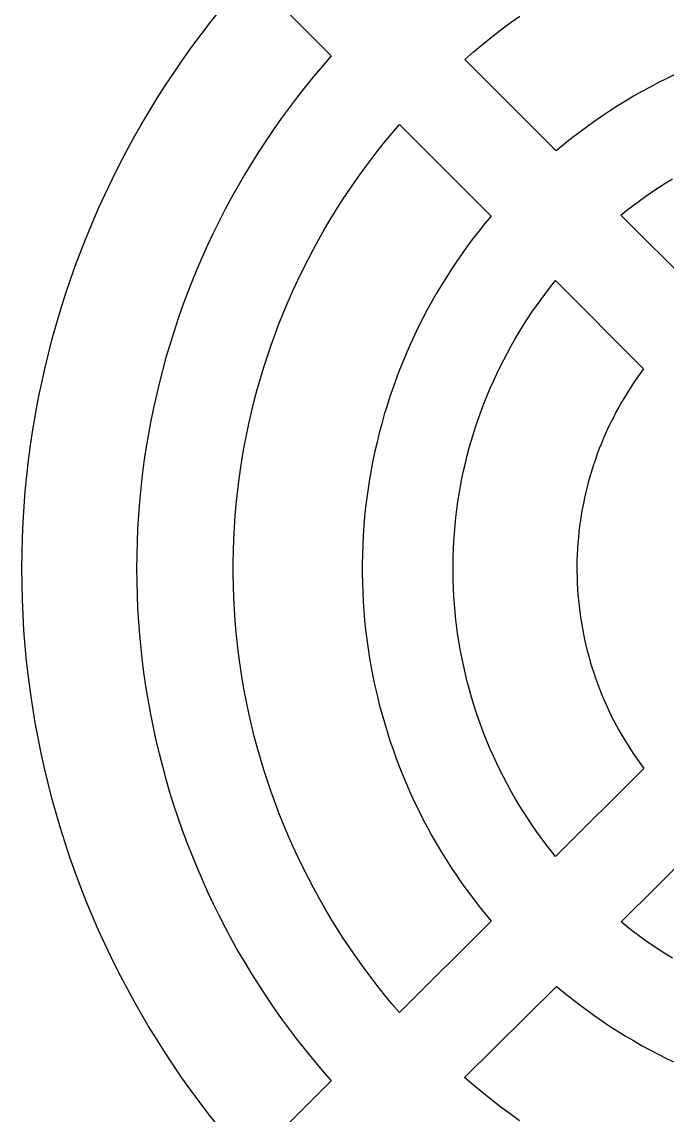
# Model space of a CAD drawing. Header units: metres. Extents: x -3 to 104, y -10 to 53.
# Drawn here: x 31.13 to 45.22, y 14.31 to 38.19 of the extents above; entities that cross this region are included whole.
import ezdxf

# ---------------------------------------------------------------- set-up
doc = ezdxf.new("R2010")
doc.units = ezdxf.units.M

msp = doc.modelspace()

# ---------------------------------------------------------------- linework, layer by layer
for p, q in [((36.1172, 39.2188), (37.8848, 37.4463)), ((35.2461, 38.1826), (35.457, 38.4473)), ((41.7949, 38.168), (42.002, 38.3164)), ((35.04, 37.915), (35.2461, 38.1826)), ((41.3877, 37.8594), (41.5898, 38.0156)), ((41.5898, 38.0156), (41.7949, 38.168)), ((34.8389, 37.6426), (35.04, 37.915)), ((41.1885, 37.7002), (41.3877, 37.8594)), ((34.6416, 37.3672), (34.8389, 37.6426)), ((40.7988, 37.3721), (40.9922, 37.5381)), ((40.9922, 37.5381), (41.1885, 37.7002)), ((34.4502, 37.0889), (34.6416, 37.3672)), ((37.8848, 37.4463), (37.6934, 37.2266)), ((42.7988, 35.375), (40.7988, 37.3721)), ((34.2627, 36.8066), (34.4502, 37.0889)), ((37.6934, 37.2266), (37.5059, 37.0039)), ((45.4004, 37.0459), (45.2148, 36.9561)), ((34.0811, 36.5215), (34.2627, 36.8066)), ((37.3223, 36.7783), (37.1416, 36.5488)), ((37.5059, 37.0039), (37.3223, 36.7783)), ((45.0303, 36.8633), (44.8467, 36.7666)), ((45.2148, 36.9561), (45.0303, 36.8633)), ((37.1416, 36.5488), (36.9658, 36.3164)), ((44.4863, 36.5654), (44.3086, 36.459)), ((44.666, 36.668), (44.4863, 36.5654)), ((44.8467, 36.7666), (44.666, 36.668)), ((33.9043, 36.2334), (34.0811, 36.5215)), ((36.9658, 36.3164), (36.7939, 36.0811)), ((44.1328, 36.3506), (43.959, 36.2393)), ((44.3086, 36.459), (44.1328, 36.3506)), ((33.7324, 35.9414), (33.9043, 36.2334)), ((36.7939, 36.0811), (36.626, 35.8428)), ((43.7871, 36.124), (43.6172, 36.0068)), ((43.959, 36.2393), (43.7871, 36.124)), ((33.5654, 35.6475), (33.7324, 35.9414)), ((36.626, 35.8428), (36.4629, 35.6016)), ((39.2119, 35.7568), (39.3779, 35.9512)), ((39.3779, 35.9512), (41.374, 33.9492)), ((43.4492, 35.8857), (43.2832, 35.7627)), ((43.6172, 36.0068), (43.4492, 35.8857)), ((33.4033, 35.3496), (33.5654, 35.6475)), ((36.4629, 35.6016), (36.3027, 35.3574)), ((39.0488, 35.5605), (39.2119, 35.7568)), ((43.1201, 35.6357), (42.958, 35.5068)), ((43.2832, 35.7627), (43.1201, 35.6357)), ((33.2471, 35.0498), (33.4033, 35.3496)), ((36.3027, 35.3574), (36.1475, 35.1113)), ((38.7344, 35.1592), (38.8896, 35.3613)), ((38.8896, 35.3613), (39.0488, 35.5605)), ((42.958, 35.5068), (42.7988, 35.375)), ((36.1475, 35.1113), (35.9971, 34.8613)), ((38.582, 34.9551), (38.7344, 35.1592)), ((33.0957, 34.7471), (33.2471, 35.0498)), ((38.4336, 34.7471), (38.582, 34.9551)), ((32.9502, 34.4424), (33.0957, 34.7471)), ((35.9971, 34.8613), (35.8506, 34.6094)), ((38.2881, 34.5381), (38.4336, 34.7471)), ((45.0439, 34.5781), (45.1895, 34.6719)), ((45.1895, 34.6719), (45.3359, 34.7617)), ((32.8096, 34.1338), (32.9502, 34.4424)), ((35.8506, 34.6094), (35.708, 34.3555)), ((38.1465, 34.3252), (38.2881, 34.5381)), ((44.7588, 34.3838), (44.9004, 34.4824)), ((44.9004, 34.4824), (45.0439, 34.5781)), ((35.708, 34.3555), (35.5703, 34.0986)), ((38.0088, 34.1104), (38.1465, 34.3252)), ((44.3438, 34.0752), (44.4805, 34.1807)), ((44.4805, 34.1807), (44.6191, 34.2832)), ((44.6191, 34.2832), (44.7588, 34.3838)), ((32.6738, 33.8242), (32.8096, 34.1338)), ((35.5703, 34.0986), (35.4365, 33.8398)), ((37.875, 33.8936), (38.0088, 34.1104)), ((41.374, 33.9492), (41.2422, 33.79)), ((44.209, 33.9668), (44.3438, 34.0752)), ((46.1387, 32.041), (44.209, 33.9668)), ((32.5449, 33.5117), (32.6738, 33.8242)), ((35.4365, 33.8398), (35.3076, 33.5781)), ((37.6182, 33.4531), (37.7451, 33.6748)), ((37.7451, 33.6748), (37.875, 33.8936)), ((41.2422, 33.79), (41.1133, 33.6289)), ((32.4199, 33.1973), (32.5449, 33.5117)), ((35.3076, 33.5781), (35.1836, 33.3145)), ((37.4961, 33.2295), (37.6182, 33.4531)), ((40.9873, 33.4658), (40.8633, 33.2998)), ((41.1133, 33.6289), (40.9873, 33.4658)), ((32.3018, 32.8799), (32.4199, 33.1973)), ((35.1836, 33.3145), (35.0635, 33.0488)), ((37.377, 33.0039), (37.4961, 33.2295)), ((40.8633, 33.2998), (40.7432, 33.1318)), ((35.0635, 33.0488), (34.9482, 32.7812)), ((37.2627, 32.7754), (37.377, 33.0039)), ((40.625, 32.9619), (40.5107, 32.79)), ((40.7432, 33.1318), (40.625, 32.9619)), ((32.1885, 32.5615), (32.3018, 32.8799)), ((34.9482, 32.7812), (34.8379, 32.5107)), ((37.1523, 32.5459), (37.2627, 32.7754)), ((40.5107, 32.79), (40.3994, 32.6162)), ((32.0811, 32.2402), (32.1885, 32.5615)), ((34.8379, 32.5107), (34.7324, 32.2393)), ((37.0449, 32.3145), (37.1523, 32.5459)), ((40.3994, 32.6162), (40.29, 32.4404)), ((42.6738, 32.4043), (42.7812, 32.5391)), ((42.7812, 32.5391), (44.707, 30.6094)), ((36.9424, 32.0811), (37.0449, 32.3145)), ((40.1846, 32.2627), (40.082, 32.084)), ((40.29, 32.4404), (40.1846, 32.2627)), ((42.4658, 32.1299), (42.5684, 32.2676)), ((42.5684, 32.2676), (42.6738, 32.4043)), ((31.9785, 31.918), (32.0811, 32.2402)), ((34.7324, 32.2393), (34.6309, 31.9668)), ((36.8438, 31.8457), (36.9424, 32.0811)), ((40.082, 32.084), (39.9824, 31.9023)), ((42.3652, 31.9902), (42.4658, 32.1299)), ((31.8818, 31.5938), (31.9785, 31.918)), ((34.6309, 31.9668), (34.5342, 31.6914)), ((36.749, 31.6094), (36.8438, 31.8457)), ((39.9824, 31.9023), (39.8867, 31.7197)), ((42.1709, 31.7051), (42.2666, 31.8477)), ((42.2666, 31.8477), (42.3652, 31.9902)), ((31.792, 31.2676), (31.8818, 31.5938)), ((34.5342, 31.6914), (34.4434, 31.415)), ((36.6582, 31.3701), (36.749, 31.6094)), ((39.793, 31.5352), (39.7031, 31.3486)), ((39.8867, 31.7197), (39.793, 31.5352)), ((41.9873, 31.4131), (42.0781, 31.5596)), ((42.0781, 31.5596), (42.1709, 31.7051)), ((34.4434, 31.415), (34.3564, 31.1367)), ((36.5723, 31.1309), (36.6582, 31.3701)), ((39.7031, 31.3486), (39.6172, 31.1611)), ((41.8994, 31.2646), (41.9873, 31.4131)), ((31.707, 30.9395), (31.792, 31.2676)), ((34.3564, 31.1367), (34.2744, 30.8564)), ((36.4893, 30.8896), (36.5723, 31.1309)), ((39.6172, 31.1611), (39.5332, 30.9727)), ((41.7305, 30.9639), (41.8135, 31.1152)), ((41.8135, 31.1152), (41.8994, 31.2646)), ((31.627, 30.6104), (31.707, 30.9395)), ((34.2744, 30.8564), (34.1973, 30.5752)), ((36.4111, 30.6465), (36.4893, 30.8896)), ((39.5332, 30.9727), (39.4531, 30.7812)), ((41.5723, 30.6572), (41.6504, 30.8115)), ((41.6504, 30.8115), (41.7305, 30.9639)), ((31.5537, 30.2803), (31.627, 30.6104)), ((34.1973, 30.5752), (34.125, 30.293)), ((36.3379, 30.4023), (36.4111, 30.6465)), ((39.377, 30.5898), (39.3037, 30.3965)), ((39.4531, 30.7812), (39.377, 30.5898)), ((41.498, 30.502), (41.5723, 30.6572)), ((44.707, 30.6094), (44.6328, 30.5088)), ((36.2676, 30.1572), (36.3379, 30.4023)), ((39.3037, 30.3965), (39.2334, 30.2021)), ((41.3555, 30.1875), (41.4248, 30.3457)), ((41.4248, 30.3457), (41.498, 30.502)), ((44.5605, 30.4072), (44.4893, 30.3047)), ((44.6328, 30.5088), (44.5605, 30.4072)), ((31.4863, 29.9492), (31.5537, 30.2803)), ((34.125, 30.293), (34.0576, 30.0098)), ((36.2031, 29.9102), (36.2676, 30.1572)), ((39.2334, 30.2021), (39.166, 30.0068)), ((41.2891, 30.0293), (41.3555, 30.1875)), ((44.3535, 30.0947), (44.2881, 29.9883)), ((44.4209, 30.2002), (44.3535, 30.0947)), ((44.4893, 30.3047), (44.4209, 30.2002)), ((31.4238, 29.6162), (31.4863, 29.9492)), ((34.0576, 30.0098), (33.9951, 29.7246)), ((36.1416, 29.6631), (36.2031, 29.9102)), ((39.166, 30.0068), (39.1035, 29.8096)), ((41.1631, 29.708), (41.2246, 29.8691)), ((41.2246, 29.8691), (41.2891, 30.0293)), ((44.2246, 29.8809), (44.1631, 29.7725)), ((44.2881, 29.9883), (44.2246, 29.8809)), ((31.3682, 29.2822), (31.4238, 29.6162)), ((33.9951, 29.7246), (33.9375, 29.4395)), ((36.085, 29.4141), (36.1416, 29.6631)), ((39.1035, 29.8096), (39.043, 29.6123)), ((41.1055, 29.5459), (41.1631, 29.708)), ((44.1035, 29.6631), (44.0459, 29.5518)), ((44.1631, 29.7725), (44.1035, 29.6631)), ((33.9375, 29.4395), (33.8848, 29.1523)), ((36.0322, 29.165), (36.085, 29.4141)), ((38.9863, 29.4131), (38.9336, 29.2139)), ((39.043, 29.6123), (38.9863, 29.4131)), ((40.9971, 29.2188), (41.0498, 29.3828)), ((41.0498, 29.3828), (41.1055, 29.5459)), ((43.9893, 29.4404), (43.9355, 29.3281)), ((44.0459, 29.5518), (43.9893, 29.4404)), ((31.3174, 28.9482), (31.3682, 29.2822)), ((33.8848, 29.1523), (33.8369, 28.8652)), ((35.9844, 28.9141), (36.0322, 29.165)), ((38.9336, 29.2139), (38.8838, 29.0127)), ((40.9463, 29.0537), (40.9971, 29.2188)), ((43.8838, 29.2139), (43.834, 29.0996)), ((43.9355, 29.3281), (43.8838, 29.2139)), ((31.2734, 28.6123), (31.3174, 28.9482)), ((35.9404, 28.6631), (35.9844, 28.9141)), ((38.8838, 29.0127), (38.8379, 28.8115)), ((40.8994, 28.8877), (40.9463, 29.0537)), ((43.7852, 28.9844), (43.7393, 28.8691)), ((43.834, 29.0996), (43.7852, 28.9844)), ((33.8369, 28.8652), (33.7939, 28.5771)), ((35.9004, 28.4111), (35.9404, 28.6631)), ((38.8379, 28.8115), (38.7959, 28.6094)), ((40.8135, 28.5537), (40.8555, 28.7207)), ((40.8555, 28.7207), (40.8994, 28.8877)), ((43.6953, 28.752), (43.6533, 28.6348)), ((43.7393, 28.8691), (43.6953, 28.752)), ((31.2344, 28.2764), (31.2734, 28.6123)), ((33.7939, 28.5771), (33.7568, 28.2881)), ((38.7959, 28.6094), (38.7568, 28.4062)), ((40.7754, 28.3857), (40.8135, 28.5537)), ((43.6133, 28.5156), (43.5752, 28.3975)), ((43.6533, 28.6348), (43.6133, 28.5156)), ((31.2021, 27.9395), (31.2344, 28.2764)), ((33.7568, 28.2881), (33.7236, 27.998)), ((35.8652, 28.1582), (35.9004, 28.4111)), ((38.7207, 28.2031), (38.6885, 27.999)), ((38.7568, 28.4062), (38.7207, 28.2031)), ((40.707, 28.0469), (40.7402, 28.2168)), ((40.7402, 28.2168), (40.7754, 28.3857)), ((43.5391, 28.2773), (43.5059, 28.1572)), ((43.5752, 28.3975), (43.5391, 28.2773)), ((33.7236, 27.998), (33.6963, 27.708)), ((35.835, 27.9053), (35.8652, 28.1582)), ((38.6885, 27.999), (38.6602, 27.7939)), ((40.6777, 27.8779), (40.707, 28.0469)), ((43.4736, 28.0361), (43.4443, 27.915)), ((43.5059, 28.1572), (43.4736, 28.0361)), ((31.1748, 27.6025), (31.2021, 27.9395)), ((33.6963, 27.708), (33.6729, 27.418)), ((35.8086, 27.6514), (35.835, 27.9053)), ((38.6602, 27.7939), (38.6357, 27.5889)), ((40.627, 27.5361), (40.6514, 27.707)), ((40.6514, 27.707), (40.6777, 27.8779)), ((43.416, 27.7939), (43.3906, 27.6709)), ((43.4443, 27.915), (43.416, 27.7939)), ((31.1543, 27.2646), (31.1748, 27.6025)), ((35.7861, 27.3975), (35.8086, 27.6514)), ((38.6357, 27.5889), (38.6143, 27.3838)), ((40.6064, 27.3652), (40.627, 27.5361)), ((43.3672, 27.5488), (43.3457, 27.4258)), ((43.3906, 27.6709), (43.3672, 27.5488)), ((31.1396, 26.9268), (31.1543, 27.2646)), ((33.6729, 27.418), (33.6553, 27.127)), ((35.7686, 27.1426), (35.7861, 27.3975)), ((38.6143, 27.3838), (38.5957, 27.1777)), ((40.5889, 27.1934), (40.6064, 27.3652)), ((43.3271, 27.3027), (43.3096, 27.1787)), ((43.3457, 27.4258), (43.3271, 27.3027)), ((33.6553, 27.127), (33.6426, 26.835)), ((35.7549, 26.8887), (35.7686, 27.1426)), ((38.5957, 27.1777), (38.582, 26.9717)), ((40.5615, 26.8496), (40.5742, 27.0215)), ((40.5742, 27.0215), (40.5889, 27.1934)), ((43.2949, 27.0547), (43.2822, 26.9307)), ((43.3096, 27.1787), (43.2949, 27.0547)), ((31.1299, 26.5879), (31.1396, 26.9268)), ((33.6426, 26.835), (33.6357, 26.5439)), ((35.7461, 26.6338), (35.7549, 26.8887)), ((38.5713, 26.7646), (38.5645, 26.5586)), ((38.582, 26.9717), (38.5713, 26.7646)), ((40.5527, 26.6777), (40.5615, 26.8496)), ((43.2715, 26.8057), (43.2627, 26.6816)), ((43.2822, 26.9307), (43.2715, 26.8057)), ((31.127, 26.25), (31.1299, 26.5879)), ((33.6357, 26.5439), (33.6328, 26.2529)), ((35.7422, 26.3779), (35.7461, 26.6338)), ((38.5645, 26.5586), (38.5605, 26.3516)), ((40.5469, 26.5059), (40.5527, 26.6777)), ((43.2568, 26.5566), (43.252, 26.4316)), ((43.2627, 26.6816), (43.2568, 26.5566)), ((35.7422, 26.123), (35.7422, 26.3779)), ((38.5605, 26.3516), (38.5605, 26.1455)), ((40.5439, 26.333), (40.5469, 26.5059)), ((40.5439, 26.1611), (40.5439, 26.333)), ((43.252, 26.4316), (43.25, 26.3066)), ((43.25, 26.3066), (43.25, 26.1826)), ((31.1299, 25.9121), (31.127, 26.25)), ((33.6328, 26.2529), (33.6357, 25.9609)), ((35.7461, 25.8682), (35.7422, 26.123)), ((38.5605, 26.1455), (38.5645, 25.9385)), ((40.5469, 25.9883), (40.5439, 26.1611)), ((43.25, 26.1826), (43.2529, 26.0576)), ((43.2529, 26.0576), (43.2568, 25.9326)), ((31.1387, 25.5732), (31.1299, 25.9121)), ((33.6357, 25.9609), (33.6426, 25.6699)), ((35.7549, 25.6133), (35.7461, 25.8682)), ((38.5645, 25.9385), (38.5713, 25.7324)), ((40.5537, 25.8164), (40.5469, 25.9883)), ((40.5625, 25.6436), (40.5537, 25.8164)), ((43.2568, 25.9326), (43.2637, 25.8076)), ((43.2637, 25.8076), (43.2725, 25.6836)), ((31.1523, 25.2354), (31.1387, 25.5732)), ((33.6426, 25.6699), (33.6553, 25.3789)), ((35.7686, 25.3584), (35.7549, 25.6133)), ((38.5713, 25.7324), (38.582, 25.5254)), ((40.5742, 25.4717), (40.5625, 25.6436)), ((43.2725, 25.6836), (43.2832, 25.5586)), ((43.2832, 25.5586), (43.2959, 25.4346)), ((33.6553, 25.3789), (33.6729, 25.0879)), ((35.7861, 25.1045), (35.7686, 25.3584)), ((38.582, 25.5254), (38.5967, 25.3193)), ((38.5967, 25.3193), (38.6143, 25.1133)), ((40.5889, 25.2998), (40.5742, 25.4717)), ((43.2959, 25.4346), (43.3115, 25.3105)), ((31.1729, 24.8975), (31.1523, 25.2354)), ((33.6729, 25.0879), (33.6953, 24.7969)), ((35.8076, 24.8506), (35.7861, 25.1045)), ((38.6143, 25.1133), (38.6357, 24.9082)), ((40.6074, 25.1289), (40.5889, 25.2998)), ((40.6279, 24.957), (40.6074, 25.1289)), ((43.3115, 25.3105), (43.3281, 25.1875)), ((43.3281, 25.1875), (43.3477, 25.0635)), ((31.1992, 24.5605), (31.1729, 24.8975)), ((35.834, 24.5967), (35.8076, 24.8506)), ((38.6357, 24.9082), (38.6611, 24.7031)), ((40.6523, 24.7871), (40.6279, 24.957)), ((43.3477, 25.0635), (43.3691, 24.9404)), ((43.3691, 24.9404), (43.3926, 24.8184)), ((33.6953, 24.7969), (33.7236, 24.5068)), ((38.6611, 24.7031), (38.6895, 24.498)), ((40.6787, 24.6162), (40.6523, 24.7871)), ((40.709, 24.4463), (40.6787, 24.6162)), ((43.3926, 24.8184), (43.4189, 24.6963)), ((43.4189, 24.6963), (43.4463, 24.5742)), ((31.2314, 24.2236), (31.1992, 24.5605)), ((33.7236, 24.5068), (33.7559, 24.2178)), ((35.8652, 24.3438), (35.834, 24.5967)), ((38.6895, 24.498), (38.7217, 24.2939)), ((40.7412, 24.2773), (40.709, 24.4463)), ((43.4463, 24.5742), (43.4766, 24.4531)), ((43.4766, 24.4531), (43.5078, 24.332)), ((31.2695, 23.8867), (31.2314, 24.2236)), ((33.7559, 24.2178), (33.793, 23.9287)), ((35.9004, 24.0908), (35.8652, 24.3438)), ((38.7217, 24.2939), (38.7568, 24.0908)), ((40.7773, 24.1084), (40.7412, 24.2773)), ((43.5078, 24.332), (43.542, 24.2119)), ((43.542, 24.2119), (43.5781, 24.0928)), ((31.3135, 23.5518), (31.2695, 23.8867)), ((33.793, 23.9287), (33.8359, 23.6396)), ((35.9395, 23.8389), (35.9004, 24.0908)), ((38.7568, 24.0908), (38.7959, 23.8877)), ((38.7959, 23.8877), (38.8389, 23.6855)), ((40.8154, 23.9404), (40.7773, 24.1084)), ((40.8564, 23.7734), (40.8154, 23.9404)), ((43.5781, 24.0928), (43.6162, 23.9736)), ((43.6162, 23.9736), (43.6572, 23.8555)), ((35.9834, 23.5879), (35.9395, 23.8389)), ((38.8389, 23.6855), (38.8848, 23.4844)), ((40.9014, 23.6064), (40.8564, 23.7734)), ((43.6572, 23.8555), (43.6992, 23.7383)), ((43.6992, 23.7383), (43.7432, 23.6211)), ((31.3633, 23.2168), (31.3135, 23.5518)), ((33.8359, 23.6396), (33.8838, 23.3525)), ((36.0322, 23.3369), (35.9834, 23.5879)), ((38.8848, 23.4844), (38.9346, 23.2832)), ((40.9482, 23.4404), (40.9014, 23.6064)), ((40.998, 23.2754), (40.9482, 23.4404)), ((43.7432, 23.6211), (43.79, 23.5049)), ((43.79, 23.5049), (43.8379, 23.3906)), ((31.4189, 22.8828), (31.3633, 23.2168)), ((33.8838, 23.3525), (33.9365, 23.0654)), ((36.084, 23.0879), (36.0322, 23.3369)), ((38.9346, 23.2832), (38.9873, 23.084)), ((41.0518, 23.1113), (40.998, 23.2754)), ((43.8379, 23.3906), (43.8877, 23.2764)), ((43.8877, 23.2764), (43.9404, 23.1621)), ((33.9365, 23.0654), (33.9941, 22.7803)), ((36.1416, 22.8389), (36.084, 23.0879)), ((38.9873, 23.084), (39.0439, 22.8848)), ((41.1074, 22.9482), (41.0518, 23.1113)), ((41.166, 22.7861), (41.1074, 22.9482)), ((43.9404, 23.1621), (43.9941, 23.0498)), ((43.9941, 23.0498), (44.0508, 22.9385)), ((44.0508, 22.9385), (44.1084, 22.8281)), ((31.4805, 22.5508), (31.4189, 22.8828)), ((33.9941, 22.7803), (34.0557, 22.4951)), ((36.2021, 22.5908), (36.1416, 22.8389)), ((39.0439, 22.8848), (39.1035, 22.6875)), ((41.2275, 22.625), (41.166, 22.7861)), ((44.1084, 22.8281), (44.168, 22.7178)), ((44.168, 22.7178), (44.2305, 22.6094)), ((31.5469, 22.2188), (31.4805, 22.5508)), ((34.0557, 22.4951), (34.123, 22.2119)), ((36.2676, 22.3447), (36.2021, 22.5908)), ((39.1035, 22.6875), (39.167, 22.4902)), ((39.167, 22.4902), (39.2344, 22.2949)), ((41.291, 22.4648), (41.2275, 22.625)), ((41.3584, 22.3066), (41.291, 22.4648)), ((44.2305, 22.6094), (44.2939, 22.502)), ((44.2939, 22.502), (44.3594, 22.3955)), ((31.6201, 21.8887), (31.5469, 22.2188)), ((34.123, 22.2119), (34.1953, 21.9297)), ((36.3369, 22.0996), (36.2676, 22.3447)), ((39.2344, 22.2949), (39.3047, 22.1006)), ((41.4277, 22.1484), (41.3584, 22.3066)), ((44.3594, 22.3955), (44.4268, 22.291)), ((44.4268, 22.291), (44.4961, 22.1865)), ((36.4111, 21.8555), (36.3369, 22.0996)), ((39.3047, 22.1006), (39.3779, 21.9072)), ((41.5, 21.9922), (41.4277, 22.1484)), ((41.5752, 21.8369), (41.5, 21.9922)), ((44.4961, 22.1865), (44.5664, 22.084)), ((44.5664, 22.084), (44.6387, 21.9824)), ((44.6387, 21.9824), (44.7139, 21.8818)), ((31.6992, 21.5596), (31.6201, 21.8887)), ((34.1953, 21.9297), (34.2725, 21.6484)), ((36.4893, 21.6123), (36.4111, 21.8555)), ((39.3779, 21.9072), (39.4541, 21.7158)), ((41.6533, 21.6836), (41.5752, 21.8369)), ((44.7139, 21.8818), (42.7852, 19.9561)), ((31.7832, 21.2314), (31.6992, 21.5596)), ((34.2725, 21.6484), (34.3545, 21.3682)), ((36.5713, 21.3711), (36.4893, 21.6123)), ((39.4541, 21.7158), (39.5352, 21.5254)), ((39.5352, 21.5254), (39.6182, 21.3359)), ((41.7334, 21.5303), (41.6533, 21.6836)), ((41.8164, 21.3799), (41.7334, 21.5303)), ((34.3545, 21.3682), (34.4414, 21.0898)), ((36.6582, 21.1309), (36.5713, 21.3711)), ((39.6182, 21.3359), (39.7051, 21.1484)), ((41.9023, 21.2295), (41.8164, 21.3799)), ((31.874, 20.9053), (31.7832, 21.2314)), ((34.4414, 21.0898), (34.5332, 20.8135)), ((36.748, 20.8926), (36.6582, 21.1309)), ((39.7051, 21.1484), (39.7949, 20.9619)), ((41.9902, 21.082), (41.9023, 21.2295)), ((42.0811, 20.9355), (41.9902, 21.082)), ((31.9697, 20.5811), (31.874, 20.9053)), ((34.5332, 20.8135), (34.6289, 20.5381)), ((36.8428, 20.6553), (36.748, 20.8926)), ((39.7949, 20.9619), (39.8877, 20.7783)), ((39.8877, 20.7783), (39.9844, 20.5947)), ((42.1748, 20.79), (42.0811, 20.9355)), ((42.2705, 20.6465), (42.1748, 20.79)), ((32.0713, 20.2578), (31.9697, 20.5811)), ((36.9414, 20.4209), (36.8428, 20.6553)), ((39.9844, 20.5947), (40.084, 20.4141)), ((42.3682, 20.5049), (42.2705, 20.6465)), ((34.6289, 20.5381), (34.7305, 20.2656)), ((37.0439, 20.1875), (36.9414, 20.4209)), ((40.084, 20.4141), (40.1865, 20.2344)), ((42.4688, 20.3652), (42.3682, 20.5049)), ((42.5723, 20.2266), (42.4688, 20.3652)), ((44.2139, 18.5293), (46.1475, 20.4521)), ((32.1777, 19.9375), (32.0713, 20.2578)), ((34.7305, 20.2656), (34.8359, 19.9932)), ((37.1514, 19.9551), (37.0439, 20.1875)), ((40.1865, 20.2344), (40.292, 20.0566)), ((42.6777, 20.0908), (42.5723, 20.2266)), ((42.7852, 19.9561), (42.6777, 20.0908)), ((32.291, 19.6182), (32.1777, 19.9375)), ((34.8359, 19.9932), (34.9463, 19.7236)), ((37.2617, 19.7256), (37.1514, 19.9551)), ((40.292, 20.0566), (40.4004, 19.8809)), ((40.4004, 19.8809), (40.5127, 19.707)), ((32.4092, 19.3008), (32.291, 19.6182)), ((34.9463, 19.7236), (35.0615, 19.4561)), ((37.377, 19.498), (37.2617, 19.7256)), ((40.5127, 19.707), (40.627, 19.5352)), ((35.0615, 19.4561), (35.1816, 19.1904)), ((37.4951, 19.2725), (37.377, 19.498)), ((40.627, 19.5352), (40.7451, 19.3652)), ((40.7451, 19.3652), (40.8652, 19.1973)), ((32.5322, 18.9863), (32.4092, 19.3008)), ((35.1816, 19.1904), (35.3057, 18.9268)), ((37.6182, 19.0488), (37.4951, 19.2725)), ((40.8652, 19.1973), (40.9883, 19.0322)), ((32.6621, 18.6738), (32.5322, 18.9863)), ((35.3057, 18.9268), (35.4346, 18.665)), ((37.7441, 18.8271), (37.6182, 19.0488)), ((40.9883, 19.0322), (41.1152, 18.8682)), ((41.1152, 18.8682), (41.2441, 18.707)), ((32.7969, 18.3633), (32.6621, 18.6738)), ((35.4346, 18.665), (35.5674, 18.4062)), ((37.874, 18.6074), (37.7441, 18.8271)), ((41.2441, 18.707), (41.376, 18.5479)), ((35.5674, 18.4062), (35.7051, 18.1494)), ((38.0078, 18.3906), (37.874, 18.6074)), ((38.1455, 18.1758), (38.0078, 18.3906)), ((41.376, 18.5479), (39.377, 16.5508)), ((44.3486, 18.4219), (44.2139, 18.5293)), ((44.4844, 18.3164), (44.3486, 18.4219)), ((32.9365, 18.0547), (32.7969, 18.3633)), ((38.2871, 17.9639), (38.1455, 18.1758)), ((44.6221, 18.2139), (44.4844, 18.3164)), ((44.7617, 18.1133), (44.6221, 18.2139)), ((33.082, 17.749), (32.9365, 18.0547)), ((35.7051, 18.1494), (35.8477, 17.8945)), ((38.4326, 17.7539), (38.2871, 17.9639)), ((44.9033, 18.0156), (44.7617, 18.1133)), ((45.0469, 17.9199), (44.9033, 18.0156)), ((45.1914, 17.8271), (45.0469, 17.9199)), ((33.2324, 17.4463), (33.082, 17.749)), ((35.8477, 17.8945), (35.9941, 17.6426)), ((38.5811, 17.5469), (38.4326, 17.7539)), ((45.3369, 17.7373), (45.1914, 17.8271)), ((33.3887, 17.1465), (33.2324, 17.4463)), ((35.9941, 17.6426), (36.1455, 17.3936)), ((38.7334, 17.3418), (38.5811, 17.5469)), ((36.1455, 17.3936), (36.3008, 17.1465)), ((38.8887, 17.1396), (38.7334, 17.3418)), ((33.5498, 16.8486), (33.3887, 17.1465)), ((36.3008, 17.1465), (36.46, 16.9023)), ((39.0479, 16.9404), (38.8887, 17.1396)), ((40.7969, 15.1289), (42.8018, 17.123)), ((42.8018, 17.123), (42.96, 16.9922)), ((42.96, 16.9922), (43.1211, 16.8633)), ((33.7158, 16.5537), (33.5498, 16.8486)), ((36.46, 16.9023), (36.623, 16.6611)), ((39.2109, 16.7441), (39.0479, 16.9404)), ((39.377, 16.5508), (39.2109, 16.7441)), ((43.1211, 16.8633), (43.2842, 16.7373)), ((43.2842, 16.7373), (43.4502, 16.6143)), ((33.8877, 16.2627), (33.7158, 16.5537)), ((36.623, 16.6611), (36.791, 16.4229)), ((43.4502, 16.6143), (43.6172, 16.4932)), ((43.6172, 16.4932), (43.7871, 16.376)), ((34.0645, 15.9736), (33.8877, 16.2627)), ((36.791, 16.4229), (36.9629, 16.1875)), ((43.7871, 16.376), (43.958, 16.2617)), ((43.958, 16.2617), (44.1318, 16.1504)), ((36.9629, 16.1875), (37.1387, 15.9551)), ((44.1318, 16.1504), (44.3066, 16.042)), ((44.3066, 16.042), (44.4844, 15.9365)), ((34.2461, 15.6885), (34.0645, 15.9736)), ((37.1387, 15.9551), (37.3184, 15.7256)), ((44.4844, 15.9365), (44.6631, 15.834)), ((44.6631, 15.834), (44.8438, 15.7344)), ((34.4326, 15.4062), (34.2461, 15.6885)), ((37.3184, 15.7256), (37.5029, 15.5)), ((44.8438, 15.7344), (45.0264, 15.6387)), ((45.0264, 15.6387), (45.21, 15.5459)), ((45.21, 15.5459), (45.3965, 15.4561)), ((34.624, 15.127), (34.4326, 15.4062)), ((37.5029, 15.5), (37.6904, 15.2773)), ((34.8203, 14.8516), (34.624, 15.127)), ((37.8818, 15.0576), (36.0957, 13.2734)), ((37.6904, 15.2773), (37.8818, 15.0576)), ((40.9902, 14.9639), (40.7969, 15.1289)), ((35.0215, 14.5791), (34.8203, 14.8516)), ((41.1865, 14.8018), (40.9902, 14.9639)), ((35.2266, 14.3105), (35.0215, 14.5791)), ((41.3857, 14.6426), (41.1865, 14.8018)), ((41.5869, 14.4863), (41.3857, 14.6426)), ((41.791, 14.335), (41.5869, 14.4863)), ((41.998, 14.1865), (41.791, 14.335)), ((35.4375, 14.0459), (35.2266, 14.3105))]:
    msp.add_line(p, q)

doc.saveas('drawing.dxf')
